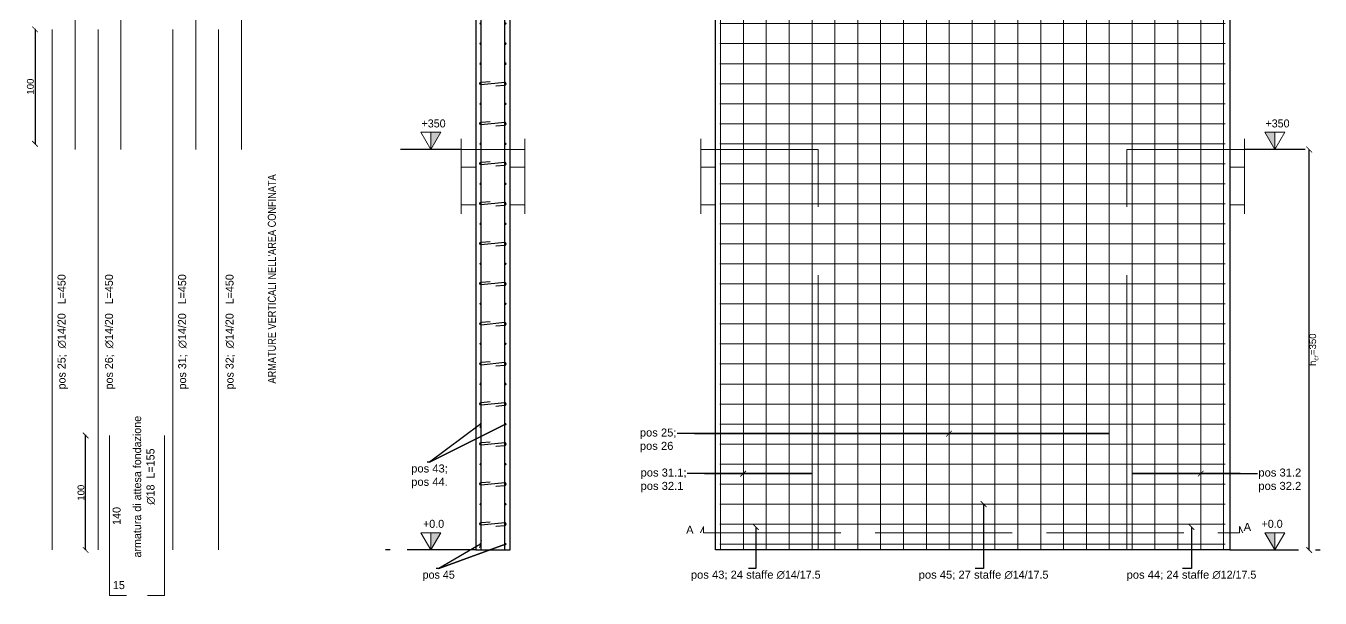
# Model space of a CAD drawing. Header units: millimetres. Extents: x 1415 to 3549, y 2194 to 4677.
# Drawn here: x 1716.9 to 1728.22, y 2315.53 to 2320.53 of the extents above; entities that cross this region are included whole.
import ezdxf
from ezdxf import colors
from ezdxf.entities.mleader import LeaderData, LeaderLine
from ezdxf.math import Vec2, Vec3

# ---------------------------------------------------------------- set-up
doc = ezdxf.new("R2010")
doc.units = ezdxf.units.MM
doc.linetypes.add('ACAD_ISO02W100', pattern=[15, 12, -3])
doc.layers.get('0').update_dxf_attribs({"plot": 0})
for name, color, linetype, lineweight in [('armature longitudinali', 5, 'Continuous', 9), ('Layer3', 7, 'Continuous', 15), ('Layer4', 7, 'Continuous', 15), ('quote', 252, 'Continuous', 5), ('Setti', 5, 'Continuous', 30), ('sezione', 18, 'ACAD_ISO02W100', 20), ('staffe', 10, 'Continuous', 9)]:
    doc.layers.add(name, color=color, linetype=linetype, lineweight=lineweight)
doc.layers.add('linea tratteggiata', color=221, linetype='ACAD_ISO02W100')
doc.styles.add('per i setti', font='ARIALN.TTF')
doc.styles.get("Standard").update_dxf_attribs({"font": 'arial.ttf'})
doc.dimstyles.new('quote c.a 2', dxfattribs={"dimtxt": 0.06, "dimasz": 0.05, "dimexe": 0.0005, "dimexo": 0.0015, "dimgap": 0.01, "dimtad": 2, "dimdec": 0, "dimlfac": 100, "dimzin": 0, "dimdsep": 46, "dimtxsty": 'Standard', "dimblk": 'ARCHTICK', "dimcen": 0, "dimclre": 252, "dimadec": 0, "dimazin": 2, "dimtfac": 1, "dimtdec": 0, "dimtofl": 0, "dimtmove": 0, "dimatfit": 3, "dimfxl": 0.0035, "dimfxlon": 1, "dimtolj": 1, "dimtzin": 0, "dimarcsym": 0})

# ---------------------------------------------------------------- blocks, each defined once
blk = doc.blocks.new('_ArchTick')
at = {"color": 0, "linetype": 'ByBlock', "const_width": 0.15}
blk.add_lwpolyline([(-0.5, -0.5), (0.5, 0.5)], dxfattribs=at)
blk = doc.blocks.new('*D97')
at = {"layer": 'Defpoints', "color": 0, "transparency": 16777216}
for p in [(1717.334, 2320.5), (1716.983, 2319.5), (1717.334, 2319.5)]:
    blk.add_point(p, dxfattribs=at)
at = {"layer": 'quote', "color": 252, "lineweight": -2, "transparency": 16777216}
for p, q in [((1716.986, 2320.5), (1716.982, 2320.5)), ((1716.986, 2319.5), (1716.982, 2319.5))]:
    blk.add_line(p, q, dxfattribs=at)
at = {"layer": 'quote', "color": 0, "linetype": 'Continuous', "lineweight": -2, "transparency": 16777216}
blk.add_line((1716.983, 2320.5), (1716.983, 2319.5), dxfattribs=at)
at = {"layer": 'quote', "color": 0, "lineweight": -2, "transparency": 16777216, "xscale": 0.05, "yscale": 0.05, "zscale": 0.05}
for p, rotation in [((1716.983, 2320.5), 90), ((1716.983, 2319.5), 270)]:
    blk.add_blockref('_ArchTick', p, dxfattribs=dict(at, rotation=rotation))
at = {"layer": 'quote', "color": 0, "transparency": 16777216, "insert": (1716.942, 2320), "char_height": 0.06, "attachment_point": 5, "rotation": 90}
blk.add_mtext('\\A1;100', dxfattribs=at)
blk = doc.blocks.new('*U119')
at = {"layer": 'staffe'}
blk.add_lwpolyline([(-2.21, 0), (2.21, 0)], dxfattribs=at)
blk = doc.blocks.new('*U120')
at = {"layer": 'Layer4', "color": 0, "linetype": 'ByBlock', "lineweight": -2, "transparency": 16777216}
for p in [(0, 4.55), (0, 4.375), (0, 4.2), (0, 4.025), (0, 3.85), (0, 3.675), (0, 3.5), (0, 3.325), (0, 3.15), (0, 2.975), (0, 2.8), (0, 2.625), (0, 2.45), (0, 2.275), (0, 2.1), (0, 1.925), (0, 1.75), (0, 1.575), (0, 1.4), (0, 1.225), (0, 1.05), (0, 0.875), (0, 0.7), (0, 0.525), (0, 0.35), (0, 0.175), (0, 0)]:
    blk.add_blockref('*U119', p, dxfattribs=at)
blk = doc.blocks.new('*U121')
at = {"layer": 'armature longitudinali'}
blk.add_lwpolyline([(0, -5.236), (0, 5.236)], dxfattribs=at)
blk = doc.blocks.new('*U122')
at = {"layer": 'Layer4', "color": 0, "linetype": 'ByBlock', "lineweight": -2, "transparency": 16777216}
for p in [(0, 0), (0.2, 0), (0.4, 0), (0.6, 0), (0.8, 0), (1, 0), (1.2, 0), (1.4, 0), (1.6, 0), (1.8, 0), (2, 0), (2.2, 0), (2.4, 0), (2.6, 0), (2.8, 0), (3, 0), (3.2, 0), (3.4, 0), (3.6, 0), (3.8, 0), (4, 0), (4.2, 0), (4.4, 0)]:
    blk.add_blockref('*U121', p, dxfattribs=at)
blk = doc.blocks.new('*U123')
at = {"layer": 'armature longitudinali'}
blk.add_lwpolyline([(0, 2.275), (0, -2.275)], dxfattribs=at)
blk = doc.blocks.new('*U124')
at = {"layer": 'Layer4', "color": 0, "linetype": 'ByBlock', "lineweight": -2, "transparency": 16777216}
for p in [(0, 0), (0.2, 0), (0.4, 0), (0.6, 0), (0.8, 0)]:
    blk.add_blockref('*U123', p, dxfattribs=at)
blk = doc.blocks.new('*U127')
at = {"layer": 'staffe'}
blk.add_lwpolyline([(-0.415, 0), (0.415, 0)], dxfattribs=at)
blk = doc.blocks.new('*U128')
at = {"layer": 'Layer4', "color": 0, "linetype": 'ByBlock', "lineweight": -2, "transparency": 16777216}
for p in [(0, 3.325), (0, 3.15), (0, 2.975), (0, 2.8), (0, 2.625), (0, 2.45), (0, 2.275), (0, 2.1), (0, 1.925), (0, 1.75), (0, 1.575), (0, 1.4), (0, 1.225), (0, 1.05), (0, 0.875), (0, 0.7), (0, 0.525), (0, 0.35), (0, 0.175), (0, 0)]:
    blk.add_blockref('*U127', p, dxfattribs=at)
blk = doc.blocks.new('*U125')
at = {"layer": 'staffe'}
blk.add_lwpolyline([(-0.415, 0), (0.415, 0)], dxfattribs=at)
blk = doc.blocks.new('*U126')
at = {"layer": 'Layer4', "color": 0, "linetype": 'ByBlock', "lineweight": -2, "transparency": 16777216}
for p in [(0, 3.325), (0, 3.15), (0, 2.975), (0, 2.8), (0, 2.625), (0, 2.45), (0, 2.275), (0, 2.1), (0, 1.925), (0, 1.75), (0, 1.575), (0, 1.4), (0, 1.225), (0, 1.05), (0, 0.875), (0, 0.7), (0, 0.525), (0, 0.35), (0, 0.175), (0, 0)]:
    blk.add_blockref('*U125', p, dxfattribs=at)
blk = doc.blocks.new('*U133')
at = {"layer": 'armature longitudinali'}
h = blk.add_hatch(color=256, dxfattribs=at)
h.dxf.hatch_style = 1
h.paths.add_polyline_path([(-0.103, 0, 1), (-0.115, 0, 1)])
h.paths.add_polyline_path([(0.115, 0, 1), (0.103, 0, 1)])
h = blk.add_hatch(color=256, dxfattribs=at)
h.dxf.hatch_style = 1
h.paths.add_polyline_path([(0.103, 0, 1), (0.115, 0, 1)])
for centre in [(-0.109, 0), (0.109, 0)]:
    blk.add_circle(centre, 0.00599, dxfattribs=at)
blk = doc.blocks.new('*U134')
at = {"layer": 'armature longitudinali', "color": 0, "linetype": 'ByBlock', "lineweight": -2, "transparency": 16777216}
for p in [(0, 4.55), (0, 4.375), (0, 4.2), (0, 4.025), (0, 3.85), (0, 3.675), (0, 3.5), (0, 3.325), (0, 3.15), (0, 2.975), (0, 2.8), (0, 2.625), (0, 2.45), (0, 2.275), (0, 2.1), (0, 1.925), (0, 1.75), (0, 1.575), (0, 1.4), (0, 1.225), (0, 1.05), (0, 0.875), (0, 0.7), (0, 0.525), (0, 0.35), (0, 0.175), (0, 0)]:
    blk.add_blockref('*U133', p, dxfattribs=at)
blk = doc.blocks.new('*U129')
at = {"layer": 'staffe', "lineweight": 30}
blk.add_lwpolyline([(0.024, -0.019), (0.103, -0.013, 1.019512), (0.103, 0.01), (-0.103, -0.011, -0.98032), (-0.103, 0.013), (-0.025, 0.019)], format="xyb", dxfattribs=at)
blk = doc.blocks.new('*U130')
at = {"layer": 'armature longitudinali', "color": 0, "linetype": 'ByBlock', "lineweight": -2, "transparency": 16777216}
for p in [(0, 3.85), (0, 3.5), (0, 3.15), (0, 2.8), (0, 2.45), (0, 2.1), (0, 1.75), (0, 1.4), (0, 1.05), (0, 0.7), (0, 0.35), (0, 0)]:
    blk.add_blockref('*U129', p, dxfattribs=at)
blk = doc.blocks.new('*D142')
at = {"layer": 'Defpoints', "color": 0, "transparency": 16777216}
for p in [(1727.434, 2319.45), (1728.128, 2319.45), (1727.434, 2315.95)]:
    blk.add_point(p, dxfattribs=at)
at = {"layer": 'quote', "color": 252, "lineweight": -2, "transparency": 16777216}
for p, q in [((1728.125, 2319.45), (1728.129, 2319.45)), ((1728.125, 2315.95), (1728.129, 2315.95))]:
    blk.add_line(p, q, dxfattribs=at)
at = {"layer": 'quote', "color": 0, "linetype": 'Continuous', "lineweight": -2, "transparency": 16777216}
blk.add_line((1728.128, 2315.95), (1728.128, 2319.45), dxfattribs=at)
at = {"layer": 'quote', "color": 0, "lineweight": -2, "transparency": 16777216, "xscale": 0.05, "yscale": 0.05, "zscale": 0.05}
for p, rotation in [((1728.128, 2319.45), 90), ((1728.128, 2315.95), 270)]:
    blk.add_blockref('_ArchTick', p, dxfattribs=dict(at, rotation=rotation))
at = {"layer": 'quote', "color": 0, "transparency": 16777216, "insert": (1728.169, 2317.7), "char_height": 0.06, "attachment_point": 5, "rotation": 90}
blk.add_mtext('\\A1;h{\\H0.7x;\\S^ cr;}=350', dxfattribs=at)
blk = doc.blocks.new('*D1003')
at = {"layer": 'Defpoints', "color": 0, "transparency": 16777216}
for p in [(1717.425, 2316.95), (1717.534, 2316.95), (1717.534, 2315.95)]:
    blk.add_point(p, dxfattribs=at)
at = {"layer": 'quote', "color": 252, "lineweight": -2, "transparency": 16777216}
for p, q in [((1717.429, 2316.95), (1717.425, 2316.95)), ((1717.429, 2315.95), (1717.425, 2315.95))]:
    blk.add_line(p, q, dxfattribs=at)
at = {"layer": 'quote', "color": 0, "linetype": 'Continuous', "lineweight": -2, "transparency": 16777216}
blk.add_line((1717.425, 2315.95), (1717.425, 2316.95), dxfattribs=at)
at = {"layer": 'quote', "color": 0, "lineweight": -2, "transparency": 16777216, "xscale": 0.05, "yscale": 0.05, "zscale": 0.05}
for p, rotation in [((1717.425, 2316.95), 90), ((1717.425, 2315.95), 270)]:
    blk.add_blockref('_ArchTick', p, dxfattribs=dict(at, rotation=rotation))
at = {"layer": 'quote', "color": 0, "transparency": 16777216, "insert": (1717.385, 2316.45), "char_height": 0.06, "attachment_point": 5, "rotation": 90}
blk.add_mtext('\\A1;100', dxfattribs=at)

msp = doc.modelspace()

# ---------------------------------------------------------------- hatches: boundary and pattern name
at = {"layer": 'Layer4'}
h = msp.add_hatch(color=0, dxfattribs=at)
h.dxf.hatch_style = 1
h.paths.add_polyline_path([(1720.4455, 2319.6003), (1720.5321, 2319.6003), (1720.4455, 2319.4503)])
h = msp.add_hatch(color=0, dxfattribs=at)
h.dxf.hatch_style = 1
h.paths.add_polyline_path([(1727.8278, 2319.6003), (1727.7412, 2319.6003), (1727.8278, 2319.4503)])
h = msp.add_hatch(color=0, dxfattribs=at)
h.dxf.hatch_style = 1
h.paths.add_polyline_path([(1720.4455, 2316.1003), (1720.5321, 2316.1003), (1720.4455, 2315.9503)])
h = msp.add_hatch(color=0, dxfattribs=at)
h.dxf.hatch_style = 1
h.paths.add_polyline_path([(1727.8278, 2316.1003), (1727.7412, 2316.1003), (1727.8278, 2315.9503)])

# ---------------------------------------------------------------- linework, layer by layer
at = {"layer": 'armature longitudinali', "lineweight": 30}
for points in [[(1720.8859, 2315.9503), (1720.8859, 2326.4221)], [(1721.0919, 2315.9503), (1721.0919, 2326.4221)]]:
    msp.add_lwpolyline(points, dxfattribs=at)
at = {"layer": 'armature longitudinali'}
for points in [[(1717.3341, 2319.4503), (1717.3341, 2323.9002)], [(1717.7341, 2319.4503), (1717.7341, 2323.9002)], [(1718.3891, 2319.4503), (1718.3891, 2323.9002)], [(1718.7891, 2319.4503), (1718.7891, 2323.9002)], [(1717.1341, 2320.5003), (1717.1341, 2315.9503)], [(1717.5341, 2320.5003), (1717.5341, 2315.9503)], [(1718.1891, 2320.5003), (1718.1891, 2315.9503)], [(1718.5891, 2320.5003), (1718.5891, 2315.9503)], [(1717.6331, 2315.5503), (1717.6331, 2316.9503)], [(1718.1155, 2315.5503), (1718.1155, 2316.9503)], [(1717.6331, 2315.5503), (1717.7831, 2315.5503)], [(1718.1155, 2315.5503), (1717.9655, 2315.5503)]]:
    msp.add_lwpolyline(points, dxfattribs=at)
at = {"layer": 'Layer3'}
for points in [[(1720.7109, 2319.4503), (1720.8389, 2319.4503)], [(1721.2669, 2319.4503), (1721.1389, 2319.4503)], [(1722.8064, 2319.4503), (1722.9344, 2319.4503)], [(1727.5624, 2319.4503), (1727.4344, 2319.4503)], [(1720.7109, 2319.2952), (1720.8389, 2319.2952)], [(1721.2669, 2319.2952), (1721.1389, 2319.2952)], [(1722.8064, 2319.2952), (1722.9344, 2319.2952)], [(1727.5624, 2319.2952), (1727.4344, 2319.2952)], [(1720.8389, 2318.9652), (1720.8389, 2318.9652), (1720.7109, 2318.9652)], [(1721.1389, 2318.9652), (1721.1389, 2318.9652), (1721.2669, 2318.9652)], [(1722.9344, 2318.9652), (1722.9344, 2318.9652), (1722.8064, 2318.9652)], [(1727.4344, 2318.9652), (1727.4344, 2318.9652), (1727.5624, 2318.9652)]]:
    msp.add_lwpolyline(points, dxfattribs=at)
for points in [[(1723.1844, 2319.1203), (1723.1844, 2319.1203)], [(1727.1844, 2319.1203), (1727.1844, 2319.1203)]]:
    msp.add_lwpolyline(points, close=True, dxfattribs=at)
at = {"layer": 'Layer4'}
for points in [[(1720.4455, 2319.4503), (1720.5321, 2319.6003), (1720.3589, 2319.6003)], [(1727.8278, 2319.4503), (1727.9144, 2319.6003), (1727.7412, 2319.6003)], [(1720.4455, 2315.9503), (1720.5321, 2316.1003), (1720.3589, 2316.1003)], [(1727.8278, 2315.9503), (1727.7412, 2316.1003), (1727.9144, 2316.1003)]]:
    msp.add_lwpolyline(points, close=True, dxfattribs=at)
for points in [[(1720.4455, 2319.4503), (1720.4455, 2319.6003)], [(1727.8278, 2319.4503), (1727.8278, 2319.6003)], [(1720.4455, 2315.9503), (1720.4455, 2316.1003)], [(1727.8278, 2315.9503), (1727.8278, 2316.1003)], [(1726.5648, 2316.0003), (1726.5796, 2316.0003)]]:
    msp.add_lwpolyline(points, dxfattribs=at)
at = {"layer": 'Layer4', "color": 251, "linetype": 'ACAD_ISO02W100', "ltscale": 0.2, "true_color": 0x636466}
msp.add_lwpolyline([(1721.2223, 2319.4503), (1720.7443, 2319.4503)], dxfattribs=at)
at = {"layer": 'Layer4', "color": 251, "linetype": 'ACAD_ISO02W100', "lineweight": 5, "ltscale": 0.2, "true_color": 0x636466}
for points in [[(1723.8344, 2315.9503), (1723.8344, 2319.4503), (1722.9344, 2319.4503)], [(1726.5344, 2315.9503), (1726.5344, 2319.4503), (1727.4344, 2319.4503)]]:
    msp.add_lwpolyline(points, dxfattribs=at)
at = {"layer": 'linea tratteggiata', "ltscale": 0.2}
for points in [[(1720.7109, 2319.4503), (1720.1801, 2319.4503)], [(1720.7109, 2319.4503), (1720.1801, 2319.4503)], [(1728.0932, 2319.4503), (1727.5624, 2319.4503)], [(1728.0932, 2319.4503), (1727.5624, 2319.4503)]]:
    msp.add_lwpolyline(points, dxfattribs=at)
at = {"layer": 'linea tratteggiata', "ltscale": 0.05}
for points in [[(1720.8389, 2315.9503), (1720.0492, 2315.9503)], [(1727.4344, 2315.9503), (1728.224, 2315.9503)]]:
    msp.add_lwpolyline(points, dxfattribs=at)
at = {"layer": 'Setti', "lineweight": -2}
msp.add_lwpolyline([(1720.8389, 2326.4503), (1720.8389, 2315.9503), (1721.1389, 2315.9503), (1721.1389, 2326.4503)], dxfattribs=at)
at = {"layer": 'Setti'}
msp.add_lwpolyline([(1727.4344, 2315.9503), (1722.9344, 2315.9503), (1722.9344, 2326.4503), (1727.4344, 2326.4503), (1727.4344, 2315.9503)], dxfattribs=at)
at = {"layer": 'sezione'}
for p, q in [((1722.8031, 2316.0998), (1722.8305, 2316.1555)), ((1722.8305, 2316.1555), (1722.8305, 2316.1003)), ((1727.5472, 2316.1004), (1727.5201, 2316.1554))]:
    msp.add_line(p, q, dxfattribs=at)
at = {"layer": 'sezione', "ltscale": 0.1}
msp.add_line((1722.8305, 2316.1003), (1727.4344, 2316.1003), dxfattribs=at)
at = {"layer": 'sezione', "ltscale": 0.005}
for points in [[(1720.7109, 2319.5429), (1720.7109, 2319.0429)], [(1721.2669, 2319.5429), (1721.2669, 2319.0429)], [(1722.8064, 2319.5429), (1722.8064, 2319.0429)], [(1727.5624, 2319.5429), (1727.5624, 2319.0429)]]:
    msp.add_lwpolyline(points, dxfattribs=at)
at = {"layer": 'sezione', "ltscale": 0.2}
for points in [[(1720.7109, 2319.5179), (1720.7109, 2318.8878)], [(1721.2669, 2319.5179), (1721.2669, 2318.8878)], [(1722.8064, 2319.5179), (1722.8064, 2318.8878)], [(1727.5624, 2319.5179), (1727.5624, 2318.8878)], [(1727.4344, 2316.1004), (1727.5202, 2316.1004), (1727.5201, 2316.1554), (1727.5281, 2316.1392)]]:
    msp.add_lwpolyline(points, dxfattribs=at)

# ---------------------------------------------------------------- block references
at = {"layer": 'armature longitudinali'}
for name, p in [('*U134', (1720.9889, 2316.0003)), ('*U130', (1720.9888, 2316.1769))]:
    msp.add_blockref(name, p, dxfattribs=at)
at = {"layer": 'Layer4', "xscale": -1}
for name, p in [('*U122', (1727.3796, 2321.1862)), ('*U120', (1725.1844, 2316.0003)), ('*U124', (1727.3796, 2318.2253)), ('*U126', (1726.9796, 2316.0003))]:
    msp.add_blockref(name, p, dxfattribs=at)
at = {"layer": 'Layer4'}
msp.add_blockref('*U128', (1723.3892, 2316.0003), dxfattribs=at)

# ---------------------------------------------------------------- texts
at = {"layer": 'quote', "char_height": 0.07, "style": 'per i setti'}
for s, width, insert, attachment_point in [('\\pxqc;{\\fBahnschrift Light|b0|i0|c0|p34;+350}', 0.313534, (1720.6259, 2319.7131), 3), ('\\pxqc;{\\fBahnschrift Light|b0|i0|c0|p34;+350}', 0.313534, (1728.0082, 2319.7131), 3), ('\\pxqc;{\\fBahnschrift Light|b0|i0|c0|p34;+0.0}', 0.313534, (1720.6259, 2316.2131), 3), ('\\pxqc;{\\fBahnschrift Light|b0|i0|c0|p34;+0.0}', 0.313534, (1727.6474, 2316.2131), 1), ('\\pxqc;{\\fBahnschrift Light|b0|i0|c0|p34;15}', 0.944316, (1717.244, 2315.6775), 1)]:
    msp.add_mtext_dynamic_manual_height_columns(s, width=width, gutter_width=12.5, heights=[0], dxfattribs=dict(at, insert=insert, attachment_point=attachment_point))
at = {"layer": 'quote', "char_height": 0.07, "attachment_point": 1, "rotation": 90, "style": 'per i setti'}
for s, width, insert in [("ARMATURE VERTICALI NELL'AREA CONFINATA", 1.833431, (1719.0193, 2317.4044)), ('{\\fBahnschrift Light|b0|i0|c0|p34;pos 25;  ∅14/20   L=450}', 1.18027, (1717.1798, 2317.3529)), ('{\\fBahnschrift Light|b0|i0|c0|p34;pos 26;  ∅14/20   L=450}', 1.18027, (1717.5945, 2317.3529)), ('{\\fBahnschrift Light|b0|i0|c0|p34;pos 31;  ∅14/20   L=450}', 1.18027, (1718.2348, 2317.3529)), ('{\\fBahnschrift Light|b0|i0|c0|p34;pos 32;  ∅14/20   L=450}', 1.18027, (1718.6495, 2317.3529)), ('{\\fBahnschrift Light|b0|i0|c0|p34;armatura di attesa fondazione\\P\\pxqc;∅18  L=155}', 1.414675, (1717.8412, 2315.8835)), ('\\pxqc;{\\fBahnschrift Light|b0|i0|c0|p34;140}', 0.944316, (1717.6616, 2315.7749))]:
    msp.add_mtext_dynamic_manual_height_columns(s, width=width, gutter_width=12.5, heights=[0], dxfattribs=dict(at, insert=insert))
at = {"layer": 'sezione', "char_height": 0.07, "attachment_point": 1}
for insert in [(1722.6782, 2316.161), (1727.5549, 2316.186)]:
    msp.add_mtext_dynamic_manual_height_columns('A', width=40.648423, gutter_width=12.5, heights=[0], dxfattribs=dict(at, insert=insert))

# ---------------------------------------------------------------- dimensions: what is measured, and where the dimension line sits
at = {"layer": 'quote'}
for base, p1, p2, picture, middle in [((1716.9828, 2319.5003), (1717.3341, 2320.5003), (1717.3341, 2319.5003), '*D97', (1716.9422, 2320.0003)), ((1717.4254, 2316.9503), (1717.5341, 2315.9503), (1717.5341, 2316.9503), '*D1003', (1717.3848, 2316.4503))]:
    dim = msp.add_linear_dim(base=base, p1=p1, p2=p2, angle=90, dimstyle='quote c.a 2', dxfattribs=at)
    dim.commit()
    dim.dimension.update_dxf_attribs({"geometry": picture, "text_midpoint": middle})
dim = msp.add_linear_dim(base=(1728.1283, 2319.4503), p1=(1727.4344, 2315.9503), p2=(1727.4344, 2319.4503), angle=90, text='h{\\H0.7x;\\S^ cr;}=<>', dimstyle='quote c.a 2', dxfattribs=at)
dim.commit()
dim.dimension.update_dxf_attribs({"geometry": '*D142', "text_midpoint": (1728.169, 2317.7003)})

# ---------------------------------------------------------------- leaders
ml = msp.add_multileader_mtext('Standard', dxfattribs=at)
ml.set_content('pos 43; \\Ppos 44. ', color=256)
ml.set_leader_properties()
ml.set_arrow_properties(name='ARCHTICK')
ml.build(insert=Vec2(0, 0))
ml.multileader.update_dxf_attribs({"text_attachment_direction": 1, "dogleg_length": 0.1523, "arrow_head_size": 0.05})
ctx = ml.context
ctx.base_point, ctx.char_height, ctx.arrow_head_size, ctx.landing_gap_size, ctx.plane_origin = Vec3(1720.4335, 2316.4705), 0.07, 0.05, 0.02, Vec3(1720.8799, 2317.0503)
ctx.text_align_type = 1
notes = []
notes.append((ctx, [(0, (1, 1, 0), (1720.4335, 2316.7169), (-1, 0), 0.021, [(6, [(1720.8799, 2317.0503), (1720.4335, 2316.7169), (1721.0979, 2317.0503)], 0, [])])]))
ctx.mtext.insert, ctx.mtext.width, ctx.mtext.defined_height, ctx.mtext.alignment, ctx.mtext.flow_direction = Vec3(1720.4335, 2316.6969), 0.337712, 0.0739, 2, 5
ml = msp.add_multileader_mtext('Standard', dxfattribs=at)
ml.set_content('pos 25;\\Ppos 26', color=256)
ml.set_leader_properties()
ml.set_arrow_properties(name='ARCHTICK')
ml.build(insert=Vec2(0, 0))
ml.multileader.update_dxf_attribs({"dogleg_length": 0.1523, "arrow_head_size": 0.05})
ctx = ml.context
ctx.base_point, ctx.char_height, ctx.arrow_head_size, ctx.landing_gap_size, ctx.plane_origin = Vec3(1722.2533, 2316.9665), 0.07, 0.05, 0.02, Vec3(1724.7764, 2316.6067)
notes.append((ctx, [(0, (1, 1, 0), (1722.7512, 2316.9665), (-1, 0), 0.1523, [(13, [(1724.9778, 2316.9665), (1725.1796, 2316.9665), (1724.7778, 2316.9665), (1722.7512, 2316.9665), (1722.7512, 2316.9665), (1722.7512, 2316.9665), (1722.7512, 2316.9665), (1722.7512, 2316.9665), (1724.5796, 2316.9665), (1724.3796, 2316.9665), (1724.1796, 2316.9665), (1723.9796, 2316.9665), (1725.3796, 2316.9665), (1725.5796, 2316.9665), (1725.7796, 2316.9665), (1725.9796, 2316.9665), (1726.1796, 2316.9665), (1726.3796, 2316.9665)], 0, [])])]))
ctx.mtext.insert, ctx.mtext.flow_direction = Vec3(1722.2733, 2317.0112), 5
ml = msp.add_multileader_mtext('Standard', dxfattribs=at)
ml.set_content('pos 31.1;\\Ppos 32.1', color=256)
ml.set_leader_properties()
ml.set_arrow_properties(name='ARCHTICK')
ml.build(insert=Vec2(0, 0))
ml.multileader.update_dxf_attribs({"dogleg_length": 0.03, "arrow_head_size": 0.05})
ctx = ml.context
ctx.base_point, ctx.char_height, ctx.arrow_head_size, ctx.landing_gap_size, ctx.plane_origin = Vec3(1722.2597, 2316.6167), 0.07, 0.05, 0.02, Vec3(1722.9764, 2316.2568)
notes.append((ctx, [(1, (1, 1, 0), (1722.8391, 2316.6167), (-1, 0), 0.1523, [(4, [(1723.1778, 2316.6167), (1723.3796, 2316.6167), (1722.9778, 2316.6167), (1722.8391, 2316.6167), (1723.5796, 2316.6167), (1723.7796, 2316.6167)], 0, [])])]))
ctx.mtext.insert, ctx.mtext.flow_direction = Vec3(1722.2797, 2316.6614), 5
ml = msp.add_multileader_mtext('Standard', dxfattribs=at)
ml.set_content('pos 31.2\\Ppos 32.2', color=256)
ml.set_leader_properties()
ml.set_arrow_properties(name='ARCHTICK')
ml.build(insert=Vec2(0, 0))
ml.multileader.update_dxf_attribs({"dogleg_length": 0.03, "arrow_head_size": 0.05})
ctx = ml.context
ctx.base_point, ctx.char_height, ctx.arrow_head_size, ctx.landing_gap_size, ctx.plane_origin = Vec3(1727.6755, 2316.6167), 0.07, 0.05, 0.02, Vec3(1727.381, 2316.2568)
ctx.text_align_type = 2
notes.append((ctx, [(1, (1, 1, 0), (1727.5233, 2316.6167), (1, 0), 0.1523, [(4, [(1727.1796, 2316.6167), (1726.9778, 2316.6167), (1727.3796, 2316.6167), (1727.5233, 2316.6167), (1726.7778, 2316.6167), (1726.5778, 2316.6167)], 0, [])])]))
ctx.mtext.insert, ctx.mtext.alignment, ctx.mtext.flow_direction = Vec3(1728.0591, 2316.6614), 3, 5
ml = msp.add_multileader_mtext('Standard', dxfattribs=at)
ml.set_content('\\A1;{\\H2.33333x;pos 45; 27 staffe \\fBahnschrift Light|b0|i0|c0|p34;∅14/17.5\\H0.42857x;  }', color=256)
ml.set_leader_properties()
ml.set_arrow_properties(name='ARCHTICK')
ml.build(insert=Vec2(0, 0))
ml.multileader.update_dxf_attribs({"text_attachment_direction": 1, "dogleg_length": 0.1523, "arrow_head_size": 0.05})
ctx = ml.context
ctx.base_point, ctx.char_height, ctx.arrow_head_size, ctx.landing_gap_size, ctx.plane_origin = Vec3(1725.2801, 2315.6509), 0.03, 0.05, 0.02, Vec3(1725.2801, 2316.3003)
ctx.text_align_type = 1
notes.append((ctx, [(1, (1, 1, 0), (1725.2801, 2315.7886), (-1, 0), 0.074, [(0, [(1725.2801, 2316.3503), (1725.2801, 2315.7886)], 0, [])])]))
ctx.mtext.insert, ctx.mtext.alignment, ctx.mtext.flow_direction = Vec3(1725.2801, 2315.7686), 2, 5
ml = msp.add_multileader_mtext('Standard', dxfattribs=at)
ml.set_content('\\A1;{\\H2.33333x;pos 43; 24 staffe \\fBahnschrift Light|b0|i0|c0|p34;∅14/17.5}', color=256)
ml.set_leader_properties()
ml.set_arrow_properties(name='ARCHTICK')
ml.build(insert=Vec2(0, 0))
ml.multileader.update_dxf_attribs({"text_attachment_direction": 1, "dogleg_length": 0.1523, "arrow_head_size": 0.05})
ctx = ml.context
ctx.base_point, ctx.char_height, ctx.arrow_head_size, ctx.landing_gap_size, ctx.plane_origin = Vec3(1723.2872, 2315.6509), 0.03, 0.05, 0.02, Vec3(1723.4394, 2316.1503)
ctx.text_align_type = 1
notes.append((ctx, [(1, (1, 1, 0), (1723.2872, 2315.7886), (-1, 0), 0.0637, [(0, [(1723.2872, 2316.1503), (1723.2872, 2315.7886)], 0, [])])]))
ctx.mtext.insert, ctx.mtext.alignment, ctx.mtext.flow_direction = Vec3(1723.2872, 2315.7686), 2, 5
ml = msp.add_multileader_mtext('Standard', dxfattribs=at)
ml.set_content('\\A1;{\\H2.33333x;pos 44; 24 staffe \\fBahnschrift Light|b0|i0|c0|p34;∅12/17.5\\H0.42857x;   }', color=256)
ml.set_leader_properties()
ml.set_arrow_properties(name='ARCHTICK')
ml.build(insert=Vec2(0, 0))
ml.multileader.update_dxf_attribs({"text_attachment_direction": 1, "dogleg_length": 0.1523, "arrow_head_size": 0.05})
ctx = ml.context
ctx.base_point, ctx.char_height, ctx.arrow_head_size, ctx.landing_gap_size, ctx.plane_origin = Vec3(1727.0988, 2315.6509), 0.03, 0.05, 0.02, Vec3(1727.0988, 2316.1503)
ctx.text_align_type = 1
notes.append((ctx, [(1, (1, 1, 0), (1727.0988, 2315.7886), (-1, 0), 0.0772, [(0, [(1727.0988, 2316.1503), (1727.0988, 2315.7886)], 0, [])])]))
ctx.mtext.insert, ctx.mtext.alignment, ctx.mtext.flow_direction = Vec3(1727.0988, 2315.7686), 2, 5
ml = msp.add_multileader_mtext('Standard', dxfattribs=at)
ml.set_content('{\\fBahnschrift Light|b0|i0|c0|p34;pos 45}', color=256)
ml.set_leader_properties()
ml.set_arrow_properties(name='ARCHTICK')
ml.build(insert=Vec2(0, 0))
ml.multileader.update_dxf_attribs({"text_attachment_direction": 1, "dogleg_length": 0.1523, "arrow_head_size": 0.05})
ctx = ml.context
ctx.base_point, ctx.char_height, ctx.arrow_head_size, ctx.landing_gap_size, ctx.plane_origin = Vec3(1720.5139, 2315.6583), 0.07, 0.05, 0.02, Vec3(1720.8799, 2316.0003)
ctx.text_align_type = 1
notes.append((ctx, [(0, (1, 1, 0), (1720.5139, 2315.7886), (-1, 0), 0.021, [(6, [(1720.8799, 2316.0003), (1720.5139, 2315.7886), (1721.0979, 2316.0003)], 0, [])])]))
ctx.mtext.insert, ctx.mtext.width, ctx.mtext.defined_height, ctx.mtext.alignment, ctx.mtext.flow_direction = Vec3(1720.5139, 2315.7686), 1.062403, 0.0739, 2, 5
for ctx, leaders in notes:
    for number, flags, end, landing, length, lines in leaders:
        leader = LeaderData()
        leader.index, (leader.has_last_leader_line, leader.has_dogleg_vector, leader.attachment_direction) = number, flags
        leader.last_leader_point, leader.dogleg_vector, leader.dogleg_length = Vec3(end), Vec3(landing), length
        for number, points, colour, breaks in lines:
            line = LeaderLine()
            line.index, line.vertices, line.color, line.breaks = number, Vec3.list(points), colors.encode_raw_color(colour), breaks
            leader.lines.append(line)
        ctx.leaders.append(leader)

doc.saveas('drawing.dxf')
